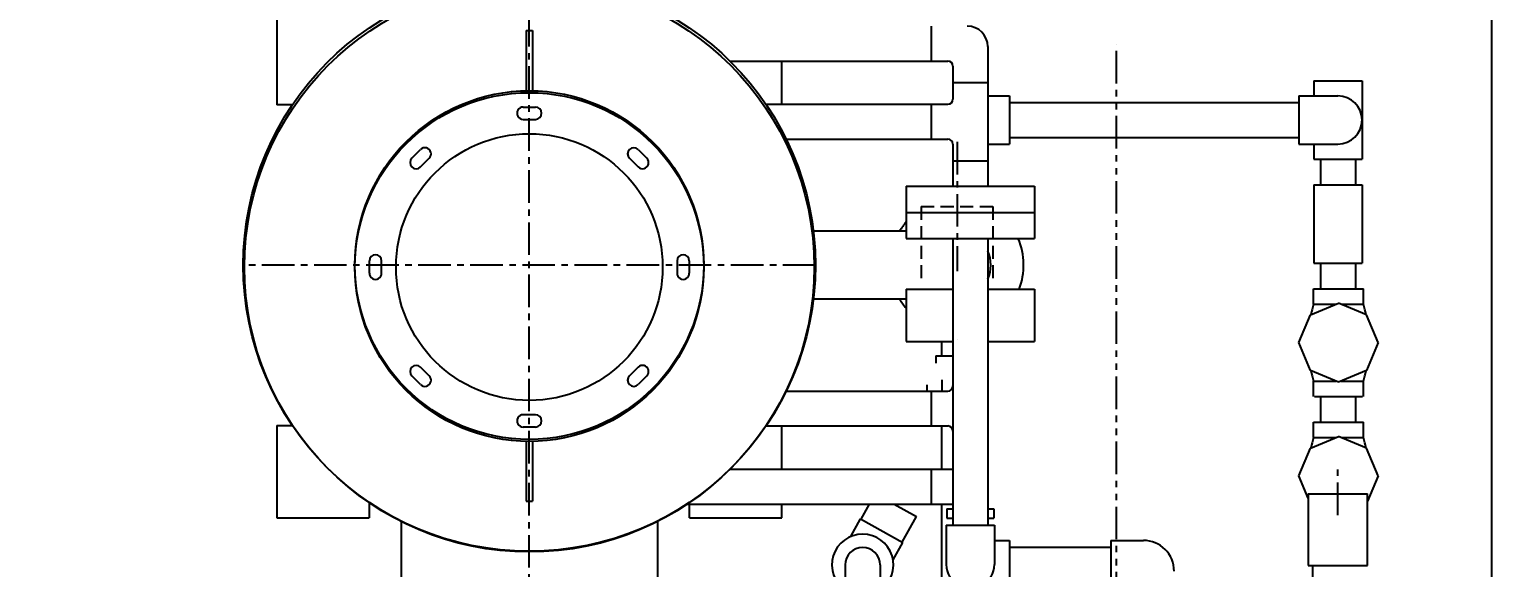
# Model space of a CAD drawing. Extents: x -1519 to 4918, y -4522 to 2416.
# Drawn here: x -488 to 938, y 584 to 1109 of the extents above; entities that cross this region are included whole.
import ezdxf
from ezdxf.enums import TextEntityAlignment as Align

# ---------------------------------------------------------------- set-up
doc = ezdxf.new("R2010")
doc.units = 0
for name, pattern in [('CENTER', [50.8, 31.75, -6.35, 6.35, -6.35]), ('DASHED', [19.05, 12.7, -6.35]), ('PHANTOM', [63.5, 31.75, -6.35, 6.35, -6.35, 6.35, -6.35])]:
    doc.linetypes.add(name, pattern=pattern)
doc.layers.get('0').update_dxf_attribs({"linetype": 'CONTINUOUS'})
doc.layers.get('DEFPOINTS').update_dxf_attribs({"linetype": 'CONTINUOUS'})
doc.layers.add('LY_1', color=7, linetype='CONTINUOUS')
doc.styles.add('MX_DIMTXSTY_2', font='txt.shx', dxfattribs={"width": 1.1, "bigfont": 'extfont.shx'})
doc.styles.add('MX_DIMTXSTY_3', font='txt.shx', dxfattribs={"width": 1.15, "bigfont": 'extfont.shx'})
doc.dimstyles.new('MXDIMSTYLE', dxfattribs={"dimscale": 50, "dimtxt": 4, "dimasz": 2.5, "dimexe": 1.8, "dimexo": 1, "dimgap": 1, "dimtad": 1, "dimblk1": 'OPEN30', "dimblk2": 'OPEN30', "dimsah": 1, "dimcen": 2.5, "dimazin": 3, "dimtfac": 1, "dimtmove": 0, "dimatfit": 3})

# ---------------------------------------------------------------- blocks, each defined once
blk = doc.blocks.new('_OPEN30')
at = {"color": 0, "linetype": 'BYBLOCK'}
for p, q in [((-1, 0.267949), (0, 0)), ((0, 0), (-1, -0.267949)), ((0, 0), (-1, 0))]:
    blk.add_line(p, q, dxfattribs=at)
blk = doc.blocks.new('*D2')
at = {"color": 110, "linetype": 'CONTINUOUS'}
blk.add_line((-1294.429968, -1037.699964), (-1294.429968, 1158.299959), dxfattribs=at)
at = {"layer": 'DEFPOINTS', "color": 0, "linetype": 'CONTINUOUS'}
for p in [(-1294.429968, 1158.299959), (-28.571448, 1158.299959), (-58.571692, -1037.699964)]:
    blk.add_point(p, dxfattribs=at)
at = {"color": 110, "linetype": 'CONTINUOUS', "xscale": 138.5, "yscale": 138.5, "zscale": 138.5}
for p, rotation in [((-1294.429968, 1158.299959), 90), ((-1294.429968, -1037.699964), 270)]:
    blk.add_blockref('_OPEN30', p, dxfattribs=dict(at, rotation=rotation))
at = {"color": 110, "linetype": 'CONTINUOUS', "style": 'MX_DIMTXSTY_2', "width": 0.991736}
blk.add_text('2195', height=175, rotation=90, dxfattribs=at).set_placement((-1431.929968, -260.774344), align=Align.MIDDLE_LEFT)
blk = doc.blocks.new('*D5')
at = {"color": 110, "linetype": 'CONTINUOUS'}
for p, q in [((-812.373454, 208.605335), (-812.373454, 2280.571642)), ((938.399829, 501.69994), (938.399829, 2280.571642)), ((-812.373454, 2190.571644), (938.399829, 2190.571644))]:
    blk.add_line(p, q, dxfattribs=at)
at = {"layer": 'DEFPOINTS', "color": 0, "linetype": 'CONTINUOUS'}
for p in [(938.399829, 2190.571644), (938.399829, 451.69994), (-812.373454, 158.605335)]:
    blk.add_point(p, dxfattribs=at)
at = {"color": 110, "linetype": 'CONTINUOUS', "xscale": 138.5, "yscale": 138.5, "zscale": 138.5, "rotation": 180}
blk.add_blockref('_OPEN30', (-812.373454, 2190.571644), dxfattribs=at)
at = {"color": 110, "linetype": 'CONTINUOUS', "xscale": 138.5, "yscale": 138.5, "zscale": 138.5}
blk.add_blockref('_OPEN30', (938.399829, 2190.571644), dxfattribs=at)
at = {"color": 110, "linetype": 'CONTINUOUS', "style": 'MX_DIMTXSTY_3', "width": 0.993789}
blk.add_text('1750', height=175, dxfattribs=at).set_placement((-258.001289, 2328.071644), align=Align.MIDDLE_LEFT)

msp = doc.modelspace()

# ---------------------------------------------------------------- linework, layer by layer
at = {"layer": 'LY_1', "color": 110, "linetype": 'CENTER'}
for p, q in [((0, -1041.215783), (0, 1279.819538)), ((279.000009, 879.29995), (-279.000009, 879.29995))]:
    msp.add_line(p, q, dxfattribs=at)
at = {"layer": 'LY_1', "color": 254, "linetype": 'CONTINUOUS'}
for p, q in [((-246.250696, 1125.550538), (-246.250696, 1035.550522)), ((391.899761, 1112.299942), (391.899761, 1078.299927)), ((-2.999878, 1108.104727), (2.999878, 1108.104727)), ((-2.999878, 1108.104727), (-2.999878, 1047.378234)), ((2.999878, 1108.104727), (2.999878, 1047.378234)), ((447.00012, 1092.299974), (447.00012, 956.199942)), ((195.550536, 1078.299927), (407.999963, 1078.299927)), ((246.250696, 1036.099947), (246.250696, 1078.299927)), ((413.000051, 1073.299948), (413.000051, 1041.099953)), ((413.000051, 1057.199937), (447.00012, 1057.199937)), ((764.899986, 1058.999956), (764.899986, 1044.299966)), ((764.899986, 1058.999956), (811.900108, 1058.999956)), ((811.900108, 1058.999956), (811.900108, 982.599935)), ((447.00012, 1044.299966), (468.19981, 1044.299966)), ((468.19981, 1044.299966), (468.19981, 997.299926)), ((750.200105, 1044.299966), (788.399829, 1044.299966)), ((750.200105, 1044.299966), (750.200105, 997.299926)), ((-231.142316, 1035.550522), (-246.250696, 1035.550522)), ((230.770001, 1036.099947), (407.999963, 1036.099947)), ((391.899761, 1036.099947), (391.899761, 1002.099959)), ((468.19981, 1037.799967), (750.200105, 1037.799967)), ((250.52185, 1002.099959), (407.999963, 1002.099959)), ((468.19981, 1003.799925), (750.200105, 1003.799925)), ((413.000051, 997.099927), (413.000051, 956.199942)), ((447.00012, 997.299926), (468.19981, 997.299926)), ((750.200105, 997.299926), (788.399829, 997.299926)), ((764.899986, 997.299926), (764.899986, 982.599935)), ((413.000051, 980.99997), (447.00012, 980.99997)), ((764.899986, 982.599935), (811.900108, 982.599935)), ((771.40023, 982.599935), (771.40023, 957.599936)), ((805.4003, 982.599935), (805.4003, 957.599936)), ((367.500086, 956.199942), (367.500086, 905.199973)), ((367.500086, 956.199942), (492.500085, 956.199942)), ((492.500085, 956.199942), (492.500085, 905.199973)), ((764.899986, 957.599936), (811.900108, 957.599936)), ((764.899986, 957.599936), (764.899986, 881.199942)), ((811.900108, 957.599936), (811.900108, 881.199942)), ((367.500086, 930.699958), (492.500085, 930.699958)), ((367.500086, 912.299942), (277.041625, 912.299942)), ((367.500086, 905.199973), (492.500085, 905.199973)), ((413.000051, 905.199973), (413.000051, 625.59994)), ((447.00012, 905.199973), (447.00012, 625.59994)), ((764.899986, 881.199942), (811.900108, 881.199942)), ((771.40023, 881.199942), (771.40023, 856.199942)), ((805.4003, 881.199942), (805.4003, 856.199942)), ((367.500086, 855.799917), (413.000051, 855.799917)), ((367.500086, 855.799917), (367.500086, 804.799962)), ((447.00012, 855.799917), (492.500085, 855.799917)), ((492.500085, 855.799917), (492.500085, 804.799962)), ((277.041625, 846.299958), (367.500086, 846.299958)), ((367.500086, 804.799962), (413.000051, 804.799962)), ((447.00012, 804.799962), (492.500085, 804.799962)), ((250.52185, 756.499955), (407.999963, 756.499955)), ((391.899761, 756.499955), (391.899761, 722.499926)), ((402.250016, 767.349689), (402.250016, 756.499955)), ((771.40023, 751.199951), (771.40023, 726.199964)), ((805.4003, 751.199951), (805.4003, 726.199964)), ((-246.250696, 723.049406), (-231.142316, 723.049406)), ((-246.250696, 723.049406), (-246.250696, 633.049417)), ((230.769565, 722.499926), (407.999963, 722.499926)), ((246.250696, 680.299947), (246.250696, 722.499926)), ((-2.999878, 707.431216), (-2.999878, 649.104659)), ((2.999878, 707.431216), (2.999878, 649.104659)), ((195.550536, 680.299947), (413.000051, 680.299947)), ((391.899761, 680.299947), (391.899761, 646.299959)), ((-156.250435, 648.157635), (-156.250435, 633.049417)), ((-2.999878, 649.104659), (2.999878, 649.104659)), ((153.46636, 646.299959), (413.000051, 646.299959)), ((156.250435, 633.049417), (156.250435, 646.299959)), ((246.250696, 633.049417), (246.250696, 646.299959)), ((-246.250696, 633.049417), (-156.250435, 633.049417)), ((-124.999999, 629.868586), (-124.999999, 540.099959)), ((124.999999, 629.868586), (124.999999, 540.099959)), ((156.250435, 633.049417), (246.250696, 633.049417)), ((406.499806, 625.59994), (406.499806, 587.399971)), ((406.499806, 625.59994), (453.499928, 625.59994)), ((453.499928, 625.59994), (453.499928, 587.399971)), ((453.499928, 610.899977), (468.19981, 610.899977)), ((468.19981, 610.899977), (468.19981, 563.899964)), ((468.19981, 604.399978), (567.000032, 604.399978)), ((567.000032, 610.899977), (598.699949, 610.899977)), ((567.000032, 610.899977), (567.000032, 563.899964))]:
    msp.add_line(p, q, dxfattribs=at)
at = {"layer": 'LY_1', "color": 50, "linetype": 'PHANTOM'}
msp.add_line((572.50039, -1102.506286), (572.50039, 1094.649207), dxfattribs=at)
at = {"layer": 'LY_1', "color": 3, "linetype": 'CONTINUOUS'}
for p, q in [((-6.000192, 1033.404726), (6.000192, 1033.404726)), ((-6.000192, 1021.404724), (6.000192, 1021.404724)), ((-114.551323, 983.470511), (-106.065771, 991.956063)), ((106.065951, 991.955755), (114.551195, 983.470511)), ((-106.066079, 974.985266), (-97.580526, 983.470819)), ((97.580707, 983.470511), (106.065951, 974.985266)), ((-156.000191, 871.404724), (-156.000191, 883.404699)), ((-143.999808, 871.404724), (-143.999808, 883.404699)), ((143.999808, 883.404699), (143.999808, 871.404724)), ((156.000191, 883.404699), (156.000191, 871.404724)), ((764.625328, 856.199942), (813.374979, 856.199942)), ((764.625328, 841.19998), (764.625328, 856.199942)), ((813.374979, 841.19998), (813.374979, 856.199942)), ((761.733878, 830.966355), (789.000036, 842.260367)), ((816.267, 830.965718), (789.000439, 842.259897)), ((750.440607, 803.699866), (761.734619, 830.966024)), ((764.625328, 841.19998), (786.440601, 841.19998)), ((791.559706, 841.19998), (813.374979, 841.19998)), ((827.560437, 803.7001), (816.266426, 830.966258)), ((416.999837, 806.625078), (416.996785, 806.625078)), ((761.733781, 776.433808), (750.439769, 803.699966)), ((827.560872, 803.699899), (816.266861, 776.433741)), ((-106.066079, 762.853237), (-114.551323, 771.338481)), ((-97.580526, 771.338789), (-106.065771, 779.824033)), ((106.066259, 779.824033), (97.580707, 771.338481)), ((114.551503, 771.338789), (106.065951, 762.853237)), ((789.000874, 765.139465), (761.734314, 776.433644)), ((816.266328, 776.433711), (789.00017, 765.139699)), ((387.499998, 762.489956), (387.499998, 756.499955)), ((764.625328, 751.199951), (764.625328, 766.199967)), ((764.625328, 766.199967), (786.440601, 766.199967)), ((791.559706, 766.199967), (813.374979, 766.199967)), ((813.374979, 751.199951), (813.374979, 766.199967)), ((765.499875, 751.199951), (812.499997, 751.199951)), ((6.000192, 733.404727), (-6.000192, 733.404727)), ((6.000192, 721.404725), (-6.000192, 721.404725)), ((402.000208, 722.499926), (402.000208, 680.299947)), ((764.625328, 726.199992), (813.374979, 726.199992)), ((764.625328, 711.199975), (764.625328, 726.199992)), ((813.374979, 711.199975), (813.374979, 726.199992)), ((750.440164, 673.699834), (761.734176, 700.965992)), ((761.733919, 700.966157), (789.000077, 712.260169)), ((764.625328, 711.199975), (786.440601, 711.199975)), ((816.266723, 700.96609), (789.000565, 712.260101)), ((791.559706, 711.199975), (813.374979, 711.199975)), ((827.560075, 673.699735), (816.266064, 700.965893)), ((759.399829, 652.068367), (750.43981, 673.699768)), ((827.560832, 673.6997), (817.399829, 649.168869)), ((323.40301, 631.56143), (331.572928, 646.300352)), ((355.805755, 646.300453), (377.501567, 634.274268)), ((402.000208, 646.299959), (402.000208, 486.246052)), ((313.487164, 614.703311), (322.966036, 631.803649)), ((322.966036, 631.803649), (364.072888, 609.017748)), ((363.635914, 609.259967), (377.501567, 634.274268)), ((407.000295, 641.599898), (407.000295, 632.599882)), ((407.000295, 641.599898), (413.000051, 641.599898)), ((407.000295, 632.599882), (413.000051, 632.599882)), ((447.00012, 641.599898), (453.000312, 641.599898)), ((447.00012, 632.599882), (453.000312, 632.599882)), ((453.000312, 641.599898), (453.000312, 632.599882)), ((354.594016, 591.91741), (364.072888, 609.017748)), ((308.0004, 586.999945), (308.0004, 322.000066)), ((342.000033, 586.999945), (342.000033, 322.000066))]:
    msp.add_line(p, q, dxfattribs=at)
at = {"layer": 'LY_1', "color": 255, "linetype": 'CENTER'}
msp.add_line((417.000033, 999.345612), (417.000033, 873.245726), dxfattribs=at)
at = {"layer": 'LY_1', "color": 254, "linetype": 'DASHED'}
for p, q in [((381.999859, 936.299947), (381.999859, 865.088241)), ((381.999859, 936.299947), (451.999771, 936.299947)), ((451.999771, 936.299947), (451.999771, 865.088241))]:
    msp.add_line(p, q, dxfattribs=at)
at = {"layer": 'LY_1', "color": 162, "linetype": 'CONTINUOUS'}
for p, q in [((402.000208, 804.884212), (402.000208, 790.884233)), ((396.500068, 790.884233), (396.500068, 783.669972)), ((396.500068, 790.884233), (413.000051, 790.884233)), ((387.499998, 762.489888), (387.499998, 756.499955))]:
    msp.add_line(p, q, dxfattribs=at)
at = {"layer": 'LY_1', "color": 21, "linetype": 'CENTER'}
msp.add_line((788.399829, 635.623712), (788.399829, 680.460508), dxfattribs=at)
at = {"layer": 'LY_1', "color": 11, "linetype": 'CONTINUOUS'}
for p, q in [((759.399829, 656.399937), (759.399829, 586.399937)), ((759.399829, 656.399937), (817.399829, 656.399937)), ((817.399829, 586.399937), (817.399829, 656.399937)), ((759.399829, 586.399937), (817.399829, 586.399937)), ((764.099841, 569.399937), (764.099841, 586.399937))]:
    msp.add_line(p, q, dxfattribs=at)
at = {"layer": 'LY_1', "color": 254, "linetype": 'CONTINUOUS'}
for centre, radius in [((0, 879.29995), 279.000009), ((0, 879.29995), 169.999994), ((0, 877.404725), 169.999994), ((0, 877.404725), 129.999978)]:
    msp.add_circle(centre, radius, dxfattribs=at)
at = {"layer": 'LY_1', "color": 3, "linetype": 'CONTINUOUS'}
msp.add_circle((0, 877.404725), 277.799987, dxfattribs=at)
at = {"layer": 'LY_1', "color": 254, "linetype": 'CONTINUOUS'}
for centre, radius, start, end in [((427.000207, 1092.299974), 20, 0, 89.999982), ((407.999963, 1073.299948), 4.999999, 0, 89.999982), ((407.999963, 1041.099953), 4.999999, 270.000018, 0), ((788.399829, 1020.799959), 23.5, 270.000018, 89.999982), ((407.999963, 997.099927), 4.999999, 0, 89.999982), ((417.000033, 879.29995), 64.999989, 139.599832, 149.489728), ((417.000033, 879.29995), 64.999989, 338.805256, 23.482064), ((417.000033, 879.29995), 32.999992, 335.3813, 24.6187), ((417.000033, 879.29995), 64.999989, 210.510272, 220.400168), ((407.999963, 761.499947), 4.999999, 270.000018, 0), ((407.999963, 717.499948), 4.999999, 0, 89.999982), ((598.699949, 580.899972), 29.999978, 0, 89.999982), ((430.000085, 587.399971), 23.5, 179.999964, 359.999983)]:
    msp.add_arc(centre, radius, start, end, dxfattribs=at)
at = {"layer": 'LY_1', "color": 3, "linetype": 'CONTINUOUS'}
for centre, radius, start, end in [((-6.000192, 1027.404725), 5.999999, 89.999982, 270.000001), ((6.000192, 1027.404725), 5.999999, 270.000018, 89.999982), ((-101.823643, 987.713372), 5.999999, 314.999999, 135), ((101.823643, 987.713372), 5.999999, 45.000001, 224.999982), ((-110.308837, 979.228096), 5.999999, 135, 314.999964), ((110.308837, 979.228096), 5.999999, 225, 45.000001), ((-149.999999, 883.404699), 5.999999, 0, 179.999964), ((149.999999, 883.404699), 5.999999, 0, 179.999964), ((-149.999999, 871.404724), 5.999999, 179.999964, 359.999983), ((149.999999, 871.404724), 5.999999, 179.999964, 359.999983), ((886.812479, 803.69994), 127.812576, 162.938479, 167.638906), ((691.187392, 803.69994), 127.812576, 12.361095, 17.061522), ((-110.308837, 775.581343), 5.999999, 45.000001, 224.999982), ((-101.823643, 767.096079), 5.999999, 225, 45.000001), ((101.823643, 767.096079), 5.999999, 135, 314.999964), ((110.308837, 775.581343), 5.999999, 314.999999, 135), ((886.812479, 803.69994), 127.812576, 192.361094, 197.061521), ((691.187392, 803.69994), 127.812576, 342.938478, 347.638905), ((-6.000192, 727.404726), 5.999999, 89.999982, 270.000001), ((6.000192, 727.404726), 5.999999, 270.000018, 89.999982), ((886.812479, 673.699976), 127.812576, 162.938479, 167.638906), ((691.187392, 673.699976), 127.812576, 12.361095, 17.061522), ((324.999999, 586.999945), 29.999978, 304.518107, 235.481864), ((324.999999, 586.999945), 17.000001, 0, 179.999964)]:
    msp.add_arc(centre, radius, start, end, dxfattribs=at)

# ---------------------------------------------------------------- dimensions: what is measured, and where the dimension line sits
at = {"layer": 'LY_1', "color": 110, "linetype": 'CONTINUOUS'}
dim = msp.add_linear_dim(base=(938.399829, 2190.571644), p1=(-812.373454, 158.605335), p2=(938.399829, 451.69994), text='1750', dimstyle='MXDIMSTYLE', override={"dimtxt": 3.5, "dimasz": 2.77, "dimdec": 3, "dimlfac": 0.02}, dxfattribs=at)
dim.commit()
dim.dimension.update_dxf_attribs({"geometry": '*D5', "text_midpoint": (63.013203, 2190.571644), "dimtype": 128})
dim = msp.add_linear_dim(base=(-1294.429968, 1158.299959), p1=(-58.571692, -1037.699964), p2=(-28.571448, 1158.299959), angle=90, text='2195', dimstyle='MXDIMSTYLE', override={"dimtxt": 3.5, "dimasz": 2.77, "dimdec": 3, "dimlfac": 0.02, "dimse1": 1, "dimse2": 1}, dxfattribs=at)
dim.commit()
dim.dimension.update_dxf_attribs({"geometry": '*D2', "text_midpoint": (-1294.429968, 60.300036), "dimtype": 128})

doc.saveas('drawing.dxf')
